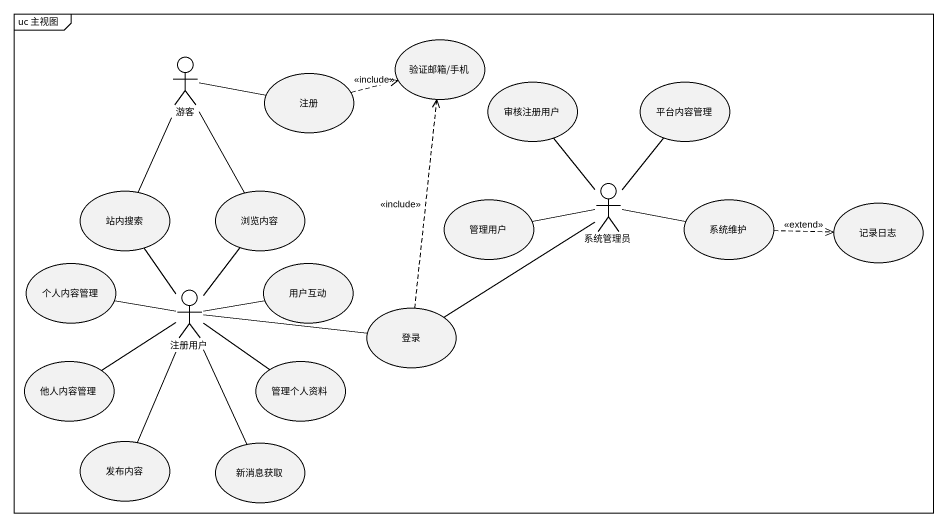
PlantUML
@startuml
mainframe uc 主视图
actor 游客
usecase 注册
usecase "验证邮箱/手机" as 验证邮箱_手机
usecase 审核注册用户
usecase 平台内容管理
usecase 站内搜索
usecase 浏览内容
actor 系统管理员
usecase 管理用户
usecase 系统维护
usecase 记录日志
usecase 个人内容管理
usecase 用户互动
actor 注册用户
usecase 登录
usecase 他人内容管理
usecase 管理个人资料
usecase 发布内容
usecase 新消息获取
游客 -right- 注册
游客 -- 站内搜索
游客 -- 浏览内容
注册 .right.> 验证邮箱_手机 : <<include>>
系统管理员 -up- 审核注册用户
系统管理员 -up- 平台内容管理
系统管理员 -left- 管理用户
系统管理员 -right- 系统维护
系统管理员 -left- 登录
系统维护 .right.> 记录日志 : <<extend>>
注册用户 -up- 站内搜索
注册用户 -up- 浏览内容
注册用户 -left- 个人内容管理
注册用户 -right- 用户互动
注册用户 -right- 登录
注册用户 -left- 他人内容管理
注册用户 -right- 管理个人资料
注册用户 -- 发布内容
注册用户 -- 新消息获取
登录 .up.> 验证邮箱_手机 : <<include>>
@enduml
